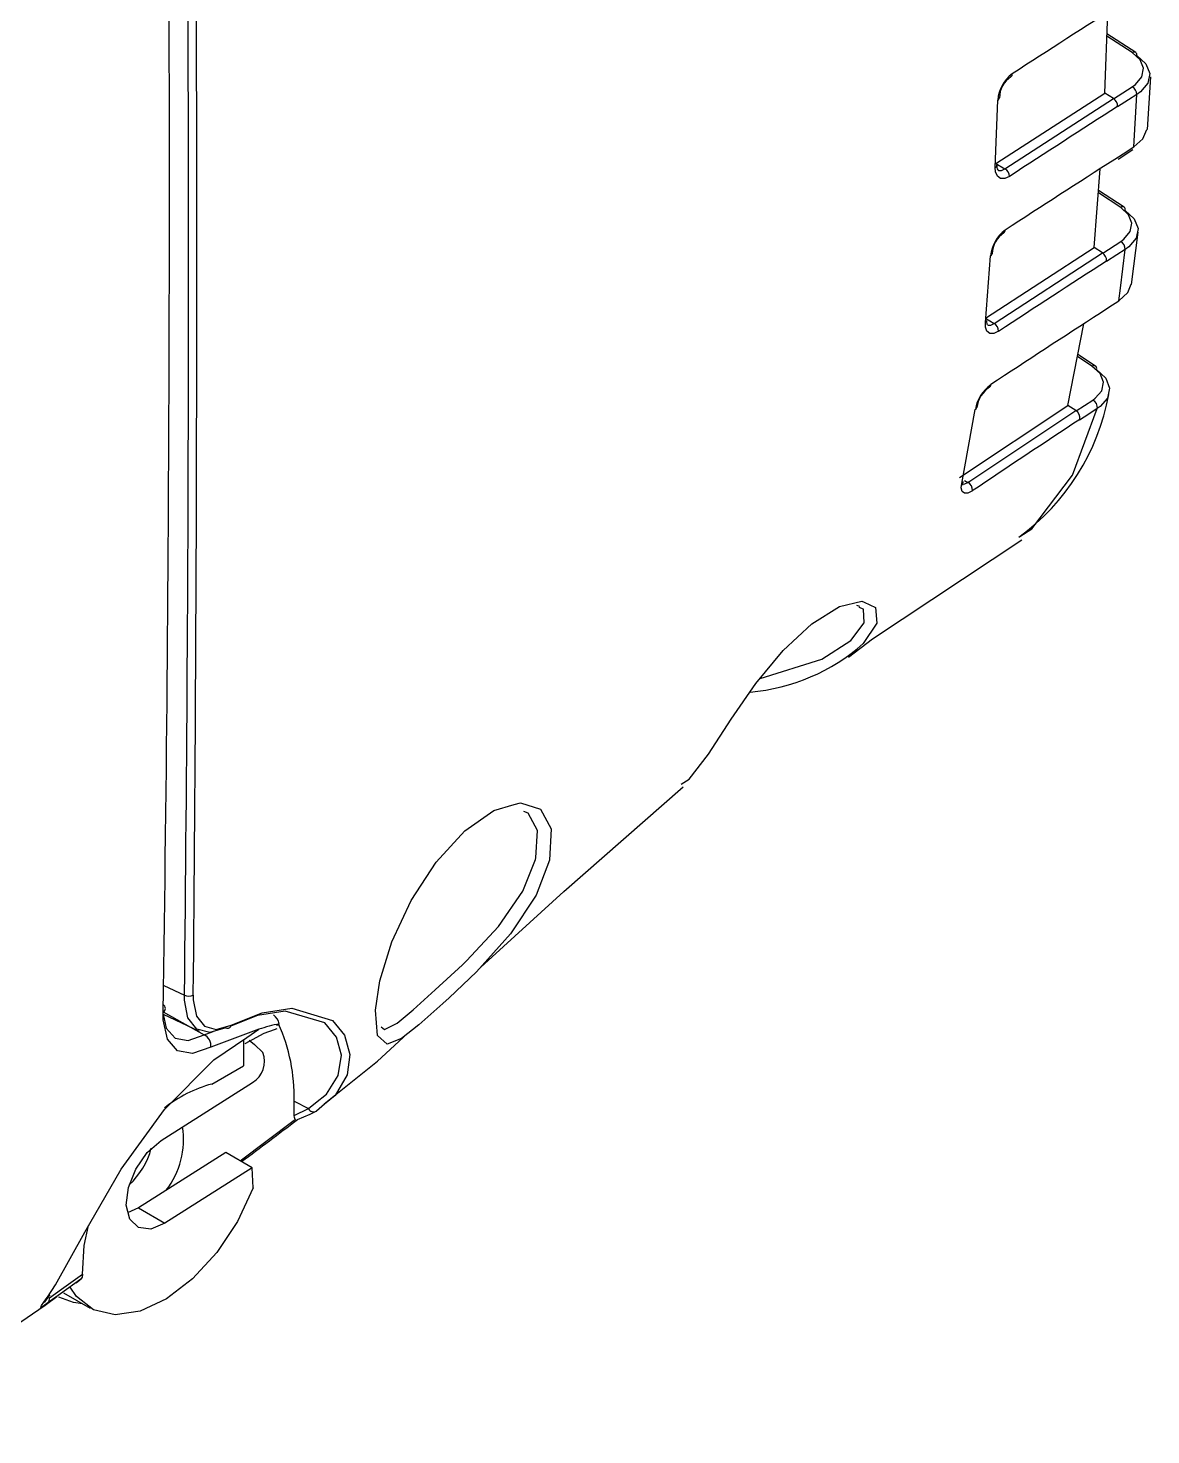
# Model space of a CAD drawing. Header units: inches. Extents: x 5 to 105, y 0 to 80.
# Drawn here: x 66.018 to 67.662, y 45.309 to 47.368 of the extents above; entities that cross this region are included whole.
import ezdxf

# ---------------------------------------------------------------- set-up
doc = ezdxf.new("R2010")
doc.units = ezdxf.units.IN
doc.header["$MEASUREMENT"] = 0

msp = doc.modelspace()

# ---------------------------------------------------------------- linework, layer by layer
for p, q in [((67.5941, 47.2726), (67.5985, 47.3907)), ((67.6394, 47.3321), (67.5973, 47.3595)), ((67.6344, 47.3319), (67.5972, 47.3562)), ((67.6068, 47.2641), (67.6343, 47.2817)), ((67.6567, 47.2196), (67.6616, 47.2967)), ((67.4339, 47.1638), (67.4376, 47.2623)), ((67.4348, 47.1696), (67.5941, 47.2726)), ((67.4479, 47.1619), (67.6069, 47.2647)), ((67.6069, 47.2647), (67.5941, 47.2726)), ((67.6367, 47.194), (67.641, 47.2706)), ((67.6129, 47.2531), (67.6129, 47.2525)), ((67.6087, 47.1761), (67.6087, 47.1756)), ((67.6136, 47.1758), (67.6353, 47.1899)), ((67.4348, 47.1696), (67.4479, 47.1619)), ((67.5784, 47.0466), (67.5876, 47.162)), ((67.6174, 47.1054), (67.5848, 47.1267)), ((67.6223, 47.1056), (67.5851, 47.13)), ((67.5912, 47.0386), (67.6174, 47.0554)), ((67.6334, 46.9927), (67.6429, 47.0689)), ((67.4193, 46.943), (67.5784, 47.0466)), ((67.4193, 46.9367), (67.427, 47.0343)), ((67.432, 46.9354), (67.5908, 47.0389)), ((67.5908, 47.0389), (67.5784, 47.0466)), ((67.5968, 47.0269), (67.5967, 47.0262)), ((67.5877, 46.9512), (67.5876, 46.9504)), ((67.4193, 46.943), (67.432, 46.9354)), ((67.5401, 46.8154), (67.5634, 46.9347)), ((67.5754, 46.873), (67.5541, 46.8869)), ((67.5804, 46.8732), (67.5547, 46.89)), ((67.5524, 46.8076), (67.5765, 46.8233)), ((67.3816, 46.7101), (67.5401, 46.8154)), ((67.3848, 46.7014), (67.4046, 46.8094)), ((67.3936, 46.7029), (67.5519, 46.8081)), ((67.5519, 46.8081), (67.5401, 46.8154)), ((67.5575, 46.7949), (67.5572, 46.7938)), ((67.3887, 46.7058), (67.3936, 46.7029)), ((67.2306, 46.5231), (67.2353, 46.5216)), ((66.2168, 45.9664), (66.247, 45.9523)), ((66.2159, 45.9246), (66.2688, 45.8997)), ((66.216, 45.9277), (66.2761, 45.8944)), ((66.2761, 45.8944), (66.2893, 45.8991)), ((66.3561, 45.9023), (66.2856, 45.8762)), ((66.3383, 45.8903), (66.3561, 45.9023)), ((66.379, 45.9022), (66.3828, 45.9035)), ((66.3335, 45.887), (66.3334, 45.8488)), ((66.2871, 45.8221), (66.3334, 45.8488)), ((66.213, 45.7397), (66.3465, 45.8245)), ((66.4075, 45.7971), (66.4286, 45.7862)), ((66.4075, 45.7759), (66.4075, 45.7971)), ((66.4286, 45.7862), (66.4391, 45.7945)), ((66.4075, 45.7759), (66.4286, 45.7862)), ((66.4521, 45.7926), (66.4402, 45.7827)), ((66.3075, 45.7222), (66.1796, 45.6409)), ((66.3464, 45.6997), (66.3075, 45.7222)), ((66.3464, 45.6997), (66.2185, 45.6185)), ((66.3477, 45.6704), (66.3464, 45.6997)), ((66.1796, 45.6409), (66.1635, 45.6335)), ((66.1796, 45.6409), (66.2185, 45.6185)), ((66.0701, 45.5165), (66.109, 45.4941))]:
    msp.add_line(p, q)
at = {"flags": 128}
for points in [[(67.6343, 47.2817), (67.6391, 47.2852), (67.6484, 47.2965), (67.6508, 47.309), (67.6459, 47.3212), (67.6344, 47.3319)], [(67.6412, 47.3277), (67.6544, 47.3155), (67.6599, 47.3015), (67.6572, 47.2873), (67.6465, 47.2745), (67.641, 47.2706)], [(67.641, 47.2706), (67.6287, 47.2627), (67.6129, 47.2525)], [(67.6367, 47.194), (67.6499, 47.2059), (67.6555, 47.2196)], [(67.6087, 47.1761), (67.621, 47.184), (67.6367, 47.194)], [(67.4546, 47.1508), (67.4477, 47.1477), (67.4415, 47.1478), (67.4369, 47.1512), (67.4344, 47.1575), (67.4339, 47.1638)], [(67.4376, 47.1605), (67.4388, 47.1596), (67.4431, 47.1596), (67.4479, 47.1619)], [(67.6174, 47.0554), (67.622, 47.0588), (67.6313, 47.07), (67.6337, 47.0825), (67.6289, 47.0947), (67.6174, 47.1054)], [(67.6241, 47.101), (67.6373, 47.0887), (67.6428, 47.0746), (67.6401, 47.0604), (67.6294, 47.0477), (67.6242, 47.0439)], [(67.6242, 47.0439), (67.6119, 47.036), (67.5967, 47.0262)], [(67.6148, 46.9687), (67.6173, 46.9869), (67.6242, 47.0439)], [(67.6148, 46.9687), (67.6279, 46.9806), (67.6327, 46.9928)], [(67.5877, 46.9512), (67.6, 46.9591), (67.6148, 46.9687)], [(67.4388, 46.924), (67.4319, 46.9208), (67.426, 46.9209), (67.4217, 46.9241), (67.4195, 46.9302), (67.4193, 46.9367)], [(67.4223, 46.9333), (67.4223, 46.9333), (67.4218, 46.9346), (67.4215, 46.9381), (67.4217, 46.9398)], [(67.4223, 46.9337), (67.4233, 46.9329), (67.4273, 46.933), (67.432, 46.9354)], [(67.5765, 46.8233), (67.5801, 46.826), (67.5896, 46.837), (67.5922, 46.8495), (67.5872, 46.8621), (67.5754, 46.873)], [(67.5822, 46.8683), (67.5955, 46.8554), (67.6011, 46.8408), (67.5981, 46.8263), (67.5873, 46.8137), (67.5831, 46.8108)], [(67.4697, 46.6234), (67.4875, 46.6348), (67.5467, 46.7135), (67.5831, 46.8108)], [(67.5831, 46.8108), (67.571, 46.8028), (67.5572, 46.7938)], [(67.4003, 46.6905), (67.3939, 46.6873), (67.3888, 46.687), (67.3853, 46.6896), (67.3841, 46.695), (67.3848, 46.7014)], [(67.3853, 46.7006), (67.3861, 46.7), (67.3893, 46.7005), (67.3936, 46.7029)], [(67.3865, 46.699), (67.3865, 46.6989), (67.3864, 46.7002), (67.3868, 46.7037), (67.387, 46.7042)], [(67.2188, 46.4472), (67.2541, 46.474), (67.4728, 46.6187)], [(66.974, 46.261), (66.9858, 46.2682), (67.0141, 46.305), (67.0474, 46.3561), (67.0835, 46.4083), (67.1234, 46.4567), (67.1654, 46.4959), (67.2056, 46.5211), (67.2386, 46.5291), (67.2421, 46.5275)], [(67.2224, 46.4714), (67.2418, 46.4973), (67.2411, 46.5171), (67.2344, 46.5199)], [(67.2421, 46.5275), (67.2586, 46.5199), (67.2603, 46.497), (67.2406, 46.467)], [(67.0895, 46.4157), (67.1801, 46.4439), (67.2224, 46.4714)], [(66.6808, 45.9935), (66.8025, 46.1042), (66.977, 46.2574)], [(66.7815, 46.1497), (66.762, 46.0988), (66.7245, 46.0419), (66.6746, 45.9866), (66.6344, 45.9484), (66.6254, 45.9402), (66.5903, 45.909), (66.5648, 45.8889), (66.544, 45.8805), (66.5298, 45.8933), (66.5265, 45.9304), (66.533, 45.9734), (66.5507, 46.0305), (66.579, 46.0908), (66.6156, 46.1469), (66.6574, 46.1926), (66.7001, 46.2228), (66.7296, 46.2313)], [(66.7296, 46.2313), (66.7387, 46.2339), (66.768, 46.2245), (66.7836, 46.1959), (66.7815, 46.1497)], [(66.7611, 46.151), (66.7616, 46.1532), (66.7638, 46.1934), (66.75, 46.2189), (66.7436, 46.2209)], [(66.5352, 45.906), (66.54, 45.9019), (66.5586, 45.9111), (66.5817, 45.9307), (66.6141, 45.9599), (66.6538, 45.9969), (66.6598, 46.0027), (66.7067, 46.053), (66.7422, 46.1047), (66.7611, 46.151)], [(66.3078, 45.9043), (66.2842, 45.8976), (66.265, 45.9026), (66.2521, 45.9189), (66.247, 45.9448), (66.247, 45.9523)], [(66.26, 45.9524), (66.2599, 45.9455), (66.2645, 45.9217), (66.2762, 45.9068), (66.2937, 45.9022), (66.3152, 45.9084)], [(66.2856, 45.8762), (66.2589, 45.867), (66.2369, 45.871), (66.222, 45.888), (66.2158, 45.9161), (66.2159, 45.9276)], [(66.2159, 45.9246), (66.2203, 45.9041), (66.2333, 45.8892), (66.2525, 45.8859), (66.2761, 45.8944)], [(66.4391, 45.7945), (66.4552, 45.8074), (66.472, 45.8348), (66.4767, 45.8643), (66.4698, 45.8907), (66.4523, 45.9118), (66.3943, 45.9288), (66.3539, 45.9225), (66.3148, 45.9071)], [(66.3152, 45.9084), (66.361, 45.9265), (66.404, 45.9332), (66.4638, 45.9153), (66.4815, 45.8939), (66.4892, 45.8655), (66.485, 45.8356), (66.4675, 45.8054), (66.4521, 45.7926)], [(66.3357, 45.8816), (66.3635, 45.8967), (66.379, 45.9022)], [(66.3859, 45.9103), (66.3835, 45.9082), (66.3817, 45.9078)], [(66.0466, 45.5103), (66.0585, 45.5283), (66.1011, 45.6056), (66.1545, 45.6975), (66.218, 45.7847), (66.29, 45.8576), (66.3383, 45.8903)], [(66.3419, 45.8865), (66.3495, 45.8803), (66.3616, 45.8684)], [(66.4515, 45.7934), (66.5294, 45.8557), (66.5737, 45.896)], [(66.4093, 45.7704), (66.4079, 45.7731), (66.4075, 45.7759)], [(66.4402, 45.7827), (66.4305, 45.7774), (66.4119, 45.7699)], [(66.3288, 45.7099), (66.4075, 45.7691), (66.4093, 45.7704)], [(66.4093, 45.7704), (66.4108, 45.7694), (66.4118, 45.7696), (66.4119, 45.7699), (66.4119, 45.7699)], [(66.2185, 45.6185), (66.1976, 45.61), (66.1796, 45.612), (66.167, 45.6243), (66.1619, 45.6449), (66.165, 45.6706), (66.1758, 45.6977), (66.1926, 45.722), (66.213, 45.7397)], [(66.3477, 45.6704), (66.3246, 45.6211), (66.2944, 45.5756), (66.2589, 45.5369), (66.2206, 45.5076), (66.182, 45.4896), (66.1456, 45.4842), (66.1138, 45.4916), (66.0888, 45.5114), (66.0797, 45.5248)], [(66.0977, 45.544), (66.1003, 45.5858), (66.1066, 45.6151)], [(66.0956, 45.5368), (66.0654, 45.5149), (66.0473, 45.5018)], [(66.0493, 45.5091), (66.0673, 45.522), (66.0977, 45.544)], [(66.0956, 45.5368), (66.0933, 45.5347), (66.0884, 45.5309)], [(66.0977, 45.544), (66.0973, 45.5397), (66.0956, 45.5368)], [(65.7658, 45.3087), (66.0432, 45.4987), (66.0602, 45.5111)], [(66.0473, 45.5018), (66.0419, 45.498), (66.0384, 45.4958), (66.0366, 45.4952), (66.0379, 45.4981), (66.0447, 45.5076), (66.0466, 45.5103)], [(66.098, 45.5005), (66.0845, 45.5022), (66.0631, 45.5102)]]:
    msp.add_lwpolyline(points, dxfattribs=at)
for centre, radius, start, end in [((-13.8401, 47.1384), 80.0652, 359.133517, 0.61428), ((-28.3507, 47.0228), 94.6038, 359.351656, 0.586904), ((-46.0096, 47.033), 112.2748, 359.448535, 0.489664), ((80.6233, 26.9882), 24.2056, 122.49748, 122.947), ((67.6371, 47.328), 0.00472, 60.8818, 124.3868), ((67.6364, 47.3283), 0.00484, 352.1195, 51.8153), ((67.4883, 47.2596), 0.0508, 125.5926, 176.9884), ((67.4543, 47.3004), 0.00451, 302.7962, 5.9542), ((67.4773, 47.2654), 0.0373, 123.4144, 179.5337), ((67.6275, 47.27), 0.0135, 2.3447, 60.0549), ((67.4358, 47.2659), 0.00409, 295.7562, 356.769), ((67.5992, 47.2533), 0.0137, 359.299, 55.8813), ((80.5971, 26.9934), 24.0633, 122.65534, 123.10413), ((79.8341, 28.0584), 22.692, 122.59899, 123.08037), ((67.4322, 47.1675), 0.00406, 295.5941, 356.206), ((67.4454, 47.1651), 0.00927, 166.7914, 210.5183), ((67.4412, 47.1502), 0.0134, 2.5189, 60.2895), ((67.6201, 47.1014), 0.00485, 61.7443, 123.4661), ((67.6193, 47.1018), 0.00493, 350.9761, 51.4168), ((67.4789, 47.0298), 0.0521, 125.6286, 175.1101), ((67.4439, 47.0719), 0.00461, 303.8708, 3.1426), ((67.4677, 47.036), 0.0383, 123.4194, 177.644), ((67.6108, 47.0438), 0.0133, 0.3874, 60.4481), ((67.4252, 47.0379), 0.00404, 295.6013, 355.4873), ((67.5832, 47.0277), 0.0135, 356.6783, 55.88), ((79.2352, 28.9905), 21.4654, 122.83326, 123.33657), ((78.1355, 30.6023), 19.4556, 122.83017, 123.39391), ((67.4176, 46.9403), 0.00406, 295.9531, 353.7984), ((67.4255, 46.9238), 0.0133, 0.6744, 60.735), ((67.5781, 46.8688), 0.00492, 62.1965, 122.9515), ((67.5775, 46.8694), 0.00481, 347.629, 52.5236), ((67.4602, 46.8001), 0.0563, 125.7002, 170.525), ((67.4229, 46.846), 0.00441, 303.277, 358.6308), ((67.4485, 46.8073), 0.0419, 123.5225, 172.8427), ((67.272, 46.8919), 0.3334, 306.1271, 349.5351), ((67.5705, 46.8121), 0.0128, 354.0299, 61.746), ((67.4027, 46.8131), 0.00412, 296.9119, 352.5956), ((67.545, 46.7973), 0.0128, 349.0635, 57.1905), ((76.3252, 33.4182), 15.994, 123.24282, 123.91894), ((67.3827, 46.7052), 0.0043, 298.8068, 346.4872), ((67.3877, 46.6917), 0.0127, 354.5439, 62.2035), ((67.0512, 46.6804), 0.2854, 274.7784, 311.5862), ((66.213, 45.9331), 0.00616, 297.4266, 57.6238), ((66.2534, 45.9642), 0.0135, 241.6505, 299.248), ((66.3658, 45.9066), 0.0204, 10.6559, 54.7417), ((66.3101, 45.9089), 0.00512, 242.5122, 354.7014), ((66.4353, 45.6674), 0.2479, 101.51, 108.6289), ((66.1478, 45.804), 0.2598, 358.4865, 24.1458), ((66.2676, 45.8783), 0.0182, 353.4617, 62.1781), ((66.3294, 45.8549), 0.0349, 299.3907, 22.6315), ((66.3351, 45.6414), 0.187, 104.8671, 128.8304), ((66.436, 45.7896), 0.00811, 205.3323, 301.8522), ((66.123, 45.7412), 0.1226, 322.6317, 8.5749), ((63.2724, 49.8576), 5.1542, 306.3956, 307.5258), ((66.0908, 45.7569), 0.1115, 312.4751, 345.0465), ((66.2571, 45.3588), 0.2587, 143.2275, 146.316), ((66.0415, 45.5074), 0.00802, 316.4367, 12.2417)]:
    msp.add_arc(centre, radius, start, end)

doc.saveas('drawing.dxf')
